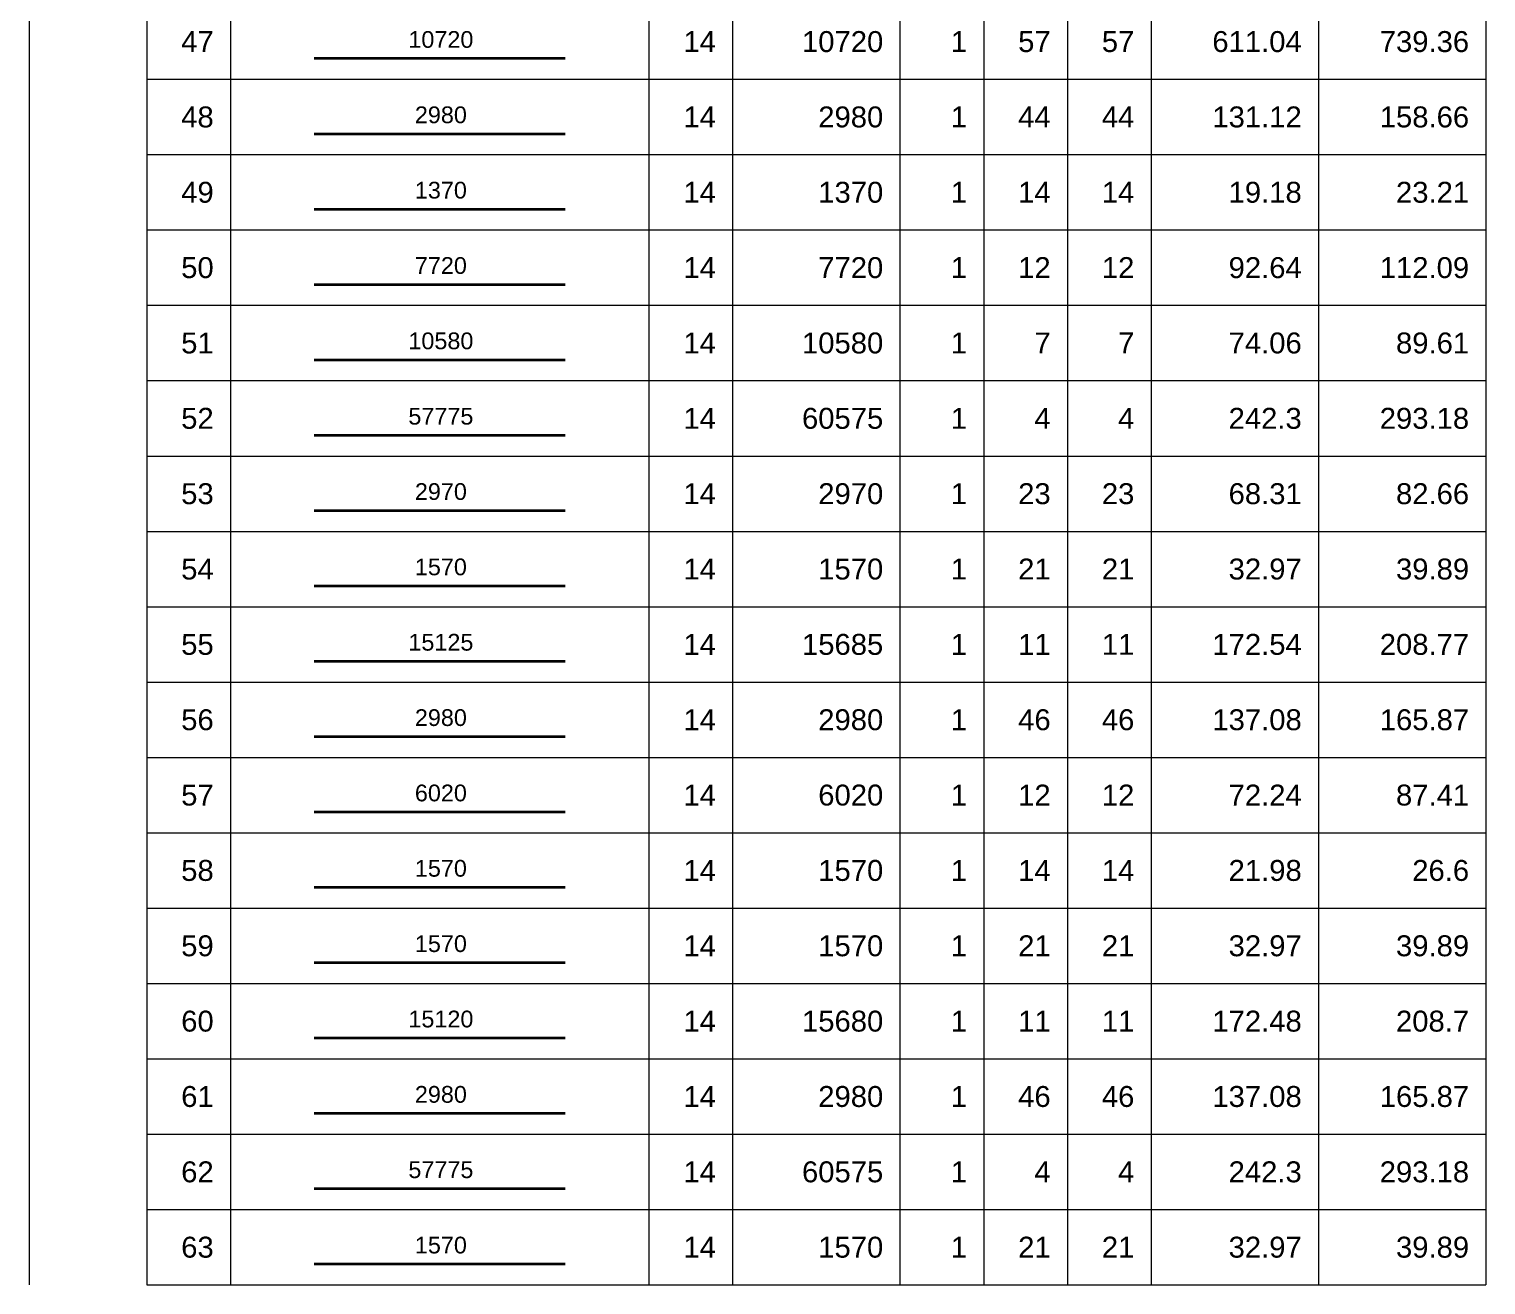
# Model space of a CAD drawing. Header units: millimetres. Extents: x -179076 to 505271, y -26127 to 124331.
# Drawn here: x -33775 to -16370, y 64773 to 79772 of the extents above; entities that cross this region are included whole.
import ezdxf
from ezdxf.enums import TextEntityAlignment as Align

# ---------------------------------------------------------------- set-up
doc = ezdxf.new("R2010")
doc.units = ezdxf.units.MM
for name, color, linetype, lineweight in [('NDC_S_REBAR', 4, 'Continuous', 35), ('NDC_S_VN TEXT', 7, 'Continuous', 20), ('NDC_Table', 3, 'Continuous', 20)]:
    doc.layers.add(name, color=color, linetype=linetype, lineweight=lineweight)
doc.styles.add('ARIAL', font='arial.ttf', dxfattribs={"width": 0.8})

# ---------------------------------------------------------------- blocks, each defined once
blk = doc.blocks.new('dang01')
at = {"layer": 'NDC_S_REBAR'}
blk.add_line((3405, -650), (6405, -650), dxfattribs=at)
at = {"layer": 'NDC_Table'}
for p, q in [((0, 0), (0, -900)), ((1405, 0), (1405, -900)), ((2405, 0), (2405, -900)), ((7405, 0), (7405, -900)), ((8405, 0), (8405, -900)), ((10405, 0), (10405, -900)), ((11405, 0), (11405, -900)), ((12405, 0), (12405, -900)), ((13405, 0), (13405, -900)), ((15405, 0), (15405, -900)), ((17405, 0), (17405, -900)), ((1405, -900), (17405, -900))]:
    blk.add_line(p, q, dxfattribs=at)
at = {"layer": 'NDC_S_VN TEXT', "style": 'ARIAL'}
for p in [(2205, -450), (8205, -450), (10205, -450), (11205, -450), (12205, -450), (13205, -450), (15205, -450), (17205, -450)]:
    blk.add_attdef('D03', text='', height=250, dxfattribs=at).set_placement(p, align=Align.MIDDLE_RIGHT)
blk.add_attdef('00000000', text='', height=200, dxfattribs=at).set_placement((4920, -425), align=Align.MIDDLE_CENTER)

msp = doc.modelspace()

# ---------------------------------------------------------------- block references
at = {"layer": 'NDC_Table'}
ref = msp.add_blockref('dang01', (-33774.8, 80073.4), dxfattribs=at)
ref.add_attrib('D03', '47', dxfattribs={"layer": 'NDC_S_VN TEXT', "height": 250, "style": 'ARIAL'}).set_placement((-31569.5, 79623.4), align=Align.MIDDLE_RIGHT)
ref.add_attrib('00000000', '10720', dxfattribs={"layer": 'NDC_S_VN TEXT', "height": 200, "style": 'ARIAL'}).set_placement((-28855.2, 79648.7), align=Align.MIDDLE_CENTER)
ref.add_attrib('D03', '14', dxfattribs={"layer": 'NDC_S_VN TEXT', "height": 250, "style": 'ARIAL'}).set_placement((-25569.5, 79623.4), align=Align.MIDDLE_RIGHT)
ref.add_attrib('D03', '10720', dxfattribs={"layer": 'NDC_S_VN TEXT', "height": 250, "style": 'ARIAL'}).set_placement((-23569.5, 79623.4), align=Align.MIDDLE_RIGHT)
ref.add_attrib('D03', '1', dxfattribs={"layer": 'NDC_S_VN TEXT', "height": 250, "style": 'ARIAL'}).set_placement((-22569.5, 79623.4), align=Align.MIDDLE_RIGHT)
ref.add_attrib('D03', '57', dxfattribs={"layer": 'NDC_S_VN TEXT', "height": 250, "style": 'ARIAL'}).set_placement((-21569.5, 79623.4), align=Align.MIDDLE_RIGHT)
ref.add_attrib('D03', '57', dxfattribs={"layer": 'NDC_S_VN TEXT', "height": 250, "style": 'ARIAL'}).set_placement((-20569.5, 79623.7), align=Align.MIDDLE_RIGHT)
ref.add_attrib('D03', '611.04', dxfattribs={"layer": 'NDC_S_VN TEXT', "height": 250, "style": 'ARIAL'}).set_placement((-18569.5, 79623.4), align=Align.MIDDLE_RIGHT)
ref.add_attrib('D03', '739.36', dxfattribs={"layer": 'NDC_S_VN TEXT', "height": 250, "style": 'ARIAL'}).set_placement((-16569.5, 79623.4), align=Align.MIDDLE_RIGHT)
ref = msp.add_blockref('dang01', (-33774.8, 79173.4), dxfattribs=at)
ref.add_attrib('D03', '48', dxfattribs={"layer": 'NDC_S_VN TEXT', "height": 250, "style": 'ARIAL'}).set_placement((-31569.5, 78723.4), align=Align.MIDDLE_RIGHT)
ref.add_attrib('00000000', '2980', dxfattribs={"layer": 'NDC_S_VN TEXT', "height": 200, "style": 'ARIAL'}).set_placement((-28855.2, 78748.7), align=Align.MIDDLE_CENTER)
ref.add_attrib('D03', '14', dxfattribs={"layer": 'NDC_S_VN TEXT', "height": 250, "style": 'ARIAL'}).set_placement((-25569.5, 78723.4), align=Align.MIDDLE_RIGHT)
ref.add_attrib('D03', '2980', dxfattribs={"layer": 'NDC_S_VN TEXT', "height": 250, "style": 'ARIAL'}).set_placement((-23569.5, 78723.4), align=Align.MIDDLE_RIGHT)
ref.add_attrib('D03', '1', dxfattribs={"layer": 'NDC_S_VN TEXT', "height": 250, "style": 'ARIAL'}).set_placement((-22569.5, 78723.4), align=Align.MIDDLE_RIGHT)
ref.add_attrib('D03', '44', dxfattribs={"layer": 'NDC_S_VN TEXT', "height": 250, "style": 'ARIAL'}).set_placement((-21569.5, 78723.4), align=Align.MIDDLE_RIGHT)
ref.add_attrib('D03', '44', dxfattribs={"layer": 'NDC_S_VN TEXT', "height": 250, "style": 'ARIAL'}).set_placement((-20569.5, 78723.7), align=Align.MIDDLE_RIGHT)
ref.add_attrib('D03', '131.12', dxfattribs={"layer": 'NDC_S_VN TEXT', "height": 250, "style": 'ARIAL'}).set_placement((-18569.5, 78723.4), align=Align.MIDDLE_RIGHT)
ref.add_attrib('D03', '158.66', dxfattribs={"layer": 'NDC_S_VN TEXT', "height": 250, "style": 'ARIAL'}).set_placement((-16569.5, 78723.4), align=Align.MIDDLE_RIGHT)
ref = msp.add_blockref('dang01', (-33774.8, 78273.4), dxfattribs=at)
ref.add_attrib('D03', '49', dxfattribs={"layer": 'NDC_S_VN TEXT', "height": 250, "style": 'ARIAL'}).set_placement((-31569.5, 77823.4), align=Align.MIDDLE_RIGHT)
ref.add_attrib('00000000', '1370', dxfattribs={"layer": 'NDC_S_VN TEXT', "height": 200, "style": 'ARIAL'}).set_placement((-28855.2, 77848.7), align=Align.MIDDLE_CENTER)
ref.add_attrib('D03', '14', dxfattribs={"layer": 'NDC_S_VN TEXT', "height": 250, "style": 'ARIAL'}).set_placement((-25569.5, 77823.4), align=Align.MIDDLE_RIGHT)
ref.add_attrib('D03', '1370', dxfattribs={"layer": 'NDC_S_VN TEXT', "height": 250, "style": 'ARIAL'}).set_placement((-23569.5, 77823.4), align=Align.MIDDLE_RIGHT)
ref.add_attrib('D03', '1', dxfattribs={"layer": 'NDC_S_VN TEXT', "height": 250, "style": 'ARIAL'}).set_placement((-22569.5, 77823.4), align=Align.MIDDLE_RIGHT)
ref.add_attrib('D03', '14', dxfattribs={"layer": 'NDC_S_VN TEXT', "height": 250, "style": 'ARIAL'}).set_placement((-21569.5, 77823.4), align=Align.MIDDLE_RIGHT)
ref.add_attrib('D03', '14', dxfattribs={"layer": 'NDC_S_VN TEXT', "height": 250, "style": 'ARIAL'}).set_placement((-20569.5, 77823.7), align=Align.MIDDLE_RIGHT)
ref.add_attrib('D03', '19.18', dxfattribs={"layer": 'NDC_S_VN TEXT', "height": 250, "style": 'ARIAL'}).set_placement((-18569.5, 77823.4), align=Align.MIDDLE_RIGHT)
ref.add_attrib('D03', '23.21', dxfattribs={"layer": 'NDC_S_VN TEXT', "height": 250, "style": 'ARIAL'}).set_placement((-16569.5, 77823.4), align=Align.MIDDLE_RIGHT)
ref = msp.add_blockref('dang01', (-33774.8, 77373.4), dxfattribs=at)
ref.add_attrib('D03', '50', dxfattribs={"layer": 'NDC_S_VN TEXT', "height": 250, "style": 'ARIAL'}).set_placement((-31569.5, 76923.4), align=Align.MIDDLE_RIGHT)
ref.add_attrib('00000000', '7720', dxfattribs={"layer": 'NDC_S_VN TEXT', "height": 200, "style": 'ARIAL'}).set_placement((-28855.2, 76948.7), align=Align.MIDDLE_CENTER)
ref.add_attrib('D03', '14', dxfattribs={"layer": 'NDC_S_VN TEXT', "height": 250, "style": 'ARIAL'}).set_placement((-25569.5, 76923.4), align=Align.MIDDLE_RIGHT)
ref.add_attrib('D03', '7720', dxfattribs={"layer": 'NDC_S_VN TEXT', "height": 250, "style": 'ARIAL'}).set_placement((-23569.5, 76923.4), align=Align.MIDDLE_RIGHT)
ref.add_attrib('D03', '1', dxfattribs={"layer": 'NDC_S_VN TEXT', "height": 250, "style": 'ARIAL'}).set_placement((-22569.5, 76923.4), align=Align.MIDDLE_RIGHT)
ref.add_attrib('D03', '12', dxfattribs={"layer": 'NDC_S_VN TEXT', "height": 250, "style": 'ARIAL'}).set_placement((-21569.5, 76923.4), align=Align.MIDDLE_RIGHT)
ref.add_attrib('D03', '12', dxfattribs={"layer": 'NDC_S_VN TEXT', "height": 250, "style": 'ARIAL'}).set_placement((-20569.5, 76923.7), align=Align.MIDDLE_RIGHT)
ref.add_attrib('D03', '92.64', dxfattribs={"layer": 'NDC_S_VN TEXT', "height": 250, "style": 'ARIAL'}).set_placement((-18569.5, 76923.4), align=Align.MIDDLE_RIGHT)
ref.add_attrib('D03', '112.09', dxfattribs={"layer": 'NDC_S_VN TEXT', "height": 250, "style": 'ARIAL'}).set_placement((-16569.5, 76923.4), align=Align.MIDDLE_RIGHT)
ref = msp.add_blockref('dang01', (-33774.8, 76473.4), dxfattribs=at)
ref.add_attrib('D03', '51', dxfattribs={"layer": 'NDC_S_VN TEXT', "height": 250, "style": 'ARIAL'}).set_placement((-31569.5, 76023.4), align=Align.MIDDLE_RIGHT)
ref.add_attrib('00000000', '10580', dxfattribs={"layer": 'NDC_S_VN TEXT', "height": 200, "style": 'ARIAL'}).set_placement((-28855.2, 76048.7), align=Align.MIDDLE_CENTER)
ref.add_attrib('D03', '14', dxfattribs={"layer": 'NDC_S_VN TEXT', "height": 250, "style": 'ARIAL'}).set_placement((-25569.5, 76023.4), align=Align.MIDDLE_RIGHT)
ref.add_attrib('D03', '10580', dxfattribs={"layer": 'NDC_S_VN TEXT', "height": 250, "style": 'ARIAL'}).set_placement((-23569.5, 76023.4), align=Align.MIDDLE_RIGHT)
ref.add_attrib('D03', '1', dxfattribs={"layer": 'NDC_S_VN TEXT', "height": 250, "style": 'ARIAL'}).set_placement((-22569.5, 76023.4), align=Align.MIDDLE_RIGHT)
ref.add_attrib('D03', '7', dxfattribs={"layer": 'NDC_S_VN TEXT', "height": 250, "style": 'ARIAL'}).set_placement((-21569.5, 76023.4), align=Align.MIDDLE_RIGHT)
ref.add_attrib('D03', '7', dxfattribs={"layer": 'NDC_S_VN TEXT', "height": 250, "style": 'ARIAL'}).set_placement((-20569.5, 76023.7), align=Align.MIDDLE_RIGHT)
ref.add_attrib('D03', '74.06', dxfattribs={"layer": 'NDC_S_VN TEXT', "height": 250, "style": 'ARIAL'}).set_placement((-18569.5, 76023.4), align=Align.MIDDLE_RIGHT)
ref.add_attrib('D03', '89.61', dxfattribs={"layer": 'NDC_S_VN TEXT', "height": 250, "style": 'ARIAL'}).set_placement((-16569.5, 76023.4), align=Align.MIDDLE_RIGHT)
ref = msp.add_blockref('dang01', (-33774.8, 75573.4), dxfattribs=at)
ref.add_attrib('D03', '52', dxfattribs={"layer": 'NDC_S_VN TEXT', "height": 250, "style": 'ARIAL'}).set_placement((-31569.5, 75123.4), align=Align.MIDDLE_RIGHT)
ref.add_attrib('00000000', '57775', dxfattribs={"layer": 'NDC_S_VN TEXT', "height": 200, "style": 'ARIAL'}).set_placement((-28855.2, 75148.7), align=Align.MIDDLE_CENTER)
ref.add_attrib('D03', '14', dxfattribs={"layer": 'NDC_S_VN TEXT', "height": 250, "style": 'ARIAL'}).set_placement((-25569.5, 75123.4), align=Align.MIDDLE_RIGHT)
ref.add_attrib('D03', '60575', dxfattribs={"layer": 'NDC_S_VN TEXT', "height": 250, "style": 'ARIAL'}).set_placement((-23569.5, 75123.4), align=Align.MIDDLE_RIGHT)
ref.add_attrib('D03', '1', dxfattribs={"layer": 'NDC_S_VN TEXT', "height": 250, "style": 'ARIAL'}).set_placement((-22569.5, 75123.4), align=Align.MIDDLE_RIGHT)
ref.add_attrib('D03', '4', dxfattribs={"layer": 'NDC_S_VN TEXT', "height": 250, "style": 'ARIAL'}).set_placement((-21569.5, 75123.4), align=Align.MIDDLE_RIGHT)
ref.add_attrib('D03', '4', dxfattribs={"layer": 'NDC_S_VN TEXT', "height": 250, "style": 'ARIAL'}).set_placement((-20569.5, 75123.7), align=Align.MIDDLE_RIGHT)
ref.add_attrib('D03', '242.3', dxfattribs={"layer": 'NDC_S_VN TEXT', "height": 250, "style": 'ARIAL'}).set_placement((-18569.5, 75123.4), align=Align.MIDDLE_RIGHT)
ref.add_attrib('D03', '293.18', dxfattribs={"layer": 'NDC_S_VN TEXT', "height": 250, "style": 'ARIAL'}).set_placement((-16569.5, 75123.4), align=Align.MIDDLE_RIGHT)
ref = msp.add_blockref('dang01', (-33774.8, 74673.4), dxfattribs=at)
ref.add_attrib('D03', '53', dxfattribs={"layer": 'NDC_S_VN TEXT', "height": 250, "style": 'ARIAL'}).set_placement((-31569.5, 74223.4), align=Align.MIDDLE_RIGHT)
ref.add_attrib('00000000', '2970', dxfattribs={"layer": 'NDC_S_VN TEXT', "height": 200, "style": 'ARIAL'}).set_placement((-28855.2, 74248.7), align=Align.MIDDLE_CENTER)
ref.add_attrib('D03', '14', dxfattribs={"layer": 'NDC_S_VN TEXT', "height": 250, "style": 'ARIAL'}).set_placement((-25569.5, 74223.4), align=Align.MIDDLE_RIGHT)
ref.add_attrib('D03', '2970', dxfattribs={"layer": 'NDC_S_VN TEXT', "height": 250, "style": 'ARIAL'}).set_placement((-23569.5, 74223.4), align=Align.MIDDLE_RIGHT)
ref.add_attrib('D03', '1', dxfattribs={"layer": 'NDC_S_VN TEXT', "height": 250, "style": 'ARIAL'}).set_placement((-22569.5, 74223.4), align=Align.MIDDLE_RIGHT)
ref.add_attrib('D03', '23', dxfattribs={"layer": 'NDC_S_VN TEXT', "height": 250, "style": 'ARIAL'}).set_placement((-21569.5, 74223.4), align=Align.MIDDLE_RIGHT)
ref.add_attrib('D03', '23', dxfattribs={"layer": 'NDC_S_VN TEXT', "height": 250, "style": 'ARIAL'}).set_placement((-20569.5, 74223.7), align=Align.MIDDLE_RIGHT)
ref.add_attrib('D03', '68.31', dxfattribs={"layer": 'NDC_S_VN TEXT', "height": 250, "style": 'ARIAL'}).set_placement((-18569.5, 74223.4), align=Align.MIDDLE_RIGHT)
ref.add_attrib('D03', '82.66', dxfattribs={"layer": 'NDC_S_VN TEXT', "height": 250, "style": 'ARIAL'}).set_placement((-16569.5, 74223.4), align=Align.MIDDLE_RIGHT)
ref = msp.add_blockref('dang01', (-33774.8, 73773.4), dxfattribs=at)
ref.add_attrib('D03', '54', dxfattribs={"layer": 'NDC_S_VN TEXT', "height": 250, "style": 'ARIAL'}).set_placement((-31569.5, 73323.4), align=Align.MIDDLE_RIGHT)
ref.add_attrib('00000000', '1570', dxfattribs={"layer": 'NDC_S_VN TEXT', "height": 200, "style": 'ARIAL'}).set_placement((-28855.2, 73348.7), align=Align.MIDDLE_CENTER)
ref.add_attrib('D03', '14', dxfattribs={"layer": 'NDC_S_VN TEXT', "height": 250, "style": 'ARIAL'}).set_placement((-25569.5, 73323.4), align=Align.MIDDLE_RIGHT)
ref.add_attrib('D03', '1570', dxfattribs={"layer": 'NDC_S_VN TEXT', "height": 250, "style": 'ARIAL'}).set_placement((-23569.5, 73323.4), align=Align.MIDDLE_RIGHT)
ref.add_attrib('D03', '1', dxfattribs={"layer": 'NDC_S_VN TEXT', "height": 250, "style": 'ARIAL'}).set_placement((-22569.5, 73323.4), align=Align.MIDDLE_RIGHT)
ref.add_attrib('D03', '21', dxfattribs={"layer": 'NDC_S_VN TEXT', "height": 250, "style": 'ARIAL'}).set_placement((-21569.5, 73323.4), align=Align.MIDDLE_RIGHT)
ref.add_attrib('D03', '21', dxfattribs={"layer": 'NDC_S_VN TEXT', "height": 250, "style": 'ARIAL'}).set_placement((-20569.5, 73323.7), align=Align.MIDDLE_RIGHT)
ref.add_attrib('D03', '32.97', dxfattribs={"layer": 'NDC_S_VN TEXT', "height": 250, "style": 'ARIAL'}).set_placement((-18569.5, 73323.4), align=Align.MIDDLE_RIGHT)
ref.add_attrib('D03', '39.89', dxfattribs={"layer": 'NDC_S_VN TEXT', "height": 250, "style": 'ARIAL'}).set_placement((-16569.5, 73323.4), align=Align.MIDDLE_RIGHT)
ref = msp.add_blockref('dang01', (-33774.8, 72873.4), dxfattribs=at)
ref.add_attrib('D03', '55', dxfattribs={"layer": 'NDC_S_VN TEXT', "height": 250, "style": 'ARIAL'}).set_placement((-31569.5, 72423.4), align=Align.MIDDLE_RIGHT)
ref.add_attrib('00000000', '15125', dxfattribs={"layer": 'NDC_S_VN TEXT', "height": 200, "style": 'ARIAL'}).set_placement((-28855.2, 72448.7), align=Align.MIDDLE_CENTER)
ref.add_attrib('D03', '14', dxfattribs={"layer": 'NDC_S_VN TEXT', "height": 250, "style": 'ARIAL'}).set_placement((-25569.5, 72423.4), align=Align.MIDDLE_RIGHT)
ref.add_attrib('D03', '15685', dxfattribs={"layer": 'NDC_S_VN TEXT', "height": 250, "style": 'ARIAL'}).set_placement((-23569.5, 72423.4), align=Align.MIDDLE_RIGHT)
ref.add_attrib('D03', '1', dxfattribs={"layer": 'NDC_S_VN TEXT', "height": 250, "style": 'ARIAL'}).set_placement((-22569.5, 72423.4), align=Align.MIDDLE_RIGHT)
ref.add_attrib('D03', '11', dxfattribs={"layer": 'NDC_S_VN TEXT', "height": 250, "style": 'ARIAL'}).set_placement((-21569.5, 72423.4), align=Align.MIDDLE_RIGHT)
ref.add_attrib('D03', '11', dxfattribs={"layer": 'NDC_S_VN TEXT', "height": 250, "style": 'ARIAL'}).set_placement((-20569.5, 72423.7), align=Align.MIDDLE_RIGHT)
ref.add_attrib('D03', '172.54', dxfattribs={"layer": 'NDC_S_VN TEXT', "height": 250, "style": 'ARIAL'}).set_placement((-18569.5, 72423.4), align=Align.MIDDLE_RIGHT)
ref.add_attrib('D03', '208.77', dxfattribs={"layer": 'NDC_S_VN TEXT', "height": 250, "style": 'ARIAL'}).set_placement((-16569.5, 72423.4), align=Align.MIDDLE_RIGHT)
ref = msp.add_blockref('dang01', (-33774.8, 71973.4), dxfattribs=at)
ref.add_attrib('D03', '56', dxfattribs={"layer": 'NDC_S_VN TEXT', "height": 250, "style": 'ARIAL'}).set_placement((-31569.5, 71523.4), align=Align.MIDDLE_RIGHT)
ref.add_attrib('00000000', '2980', dxfattribs={"layer": 'NDC_S_VN TEXT', "height": 200, "style": 'ARIAL'}).set_placement((-28855.2, 71548.7), align=Align.MIDDLE_CENTER)
ref.add_attrib('D03', '14', dxfattribs={"layer": 'NDC_S_VN TEXT', "height": 250, "style": 'ARIAL'}).set_placement((-25569.5, 71523.4), align=Align.MIDDLE_RIGHT)
ref.add_attrib('D03', '2980', dxfattribs={"layer": 'NDC_S_VN TEXT', "height": 250, "style": 'ARIAL'}).set_placement((-23569.5, 71523.4), align=Align.MIDDLE_RIGHT)
ref.add_attrib('D03', '1', dxfattribs={"layer": 'NDC_S_VN TEXT', "height": 250, "style": 'ARIAL'}).set_placement((-22569.5, 71523.4), align=Align.MIDDLE_RIGHT)
ref.add_attrib('D03', '46', dxfattribs={"layer": 'NDC_S_VN TEXT', "height": 250, "style": 'ARIAL'}).set_placement((-21569.5, 71523.4), align=Align.MIDDLE_RIGHT)
ref.add_attrib('D03', '46', dxfattribs={"layer": 'NDC_S_VN TEXT', "height": 250, "style": 'ARIAL'}).set_placement((-20569.5, 71523.7), align=Align.MIDDLE_RIGHT)
ref.add_attrib('D03', '137.08', dxfattribs={"layer": 'NDC_S_VN TEXT', "height": 250, "style": 'ARIAL'}).set_placement((-18569.5, 71523.4), align=Align.MIDDLE_RIGHT)
ref.add_attrib('D03', '165.87', dxfattribs={"layer": 'NDC_S_VN TEXT', "height": 250, "style": 'ARIAL'}).set_placement((-16569.5, 71523.4), align=Align.MIDDLE_RIGHT)
ref = msp.add_blockref('dang01', (-33774.8, 71073.4), dxfattribs=at)
ref.add_attrib('D03', '57', dxfattribs={"layer": 'NDC_S_VN TEXT', "height": 250, "style": 'ARIAL'}).set_placement((-31569.5, 70623.4), align=Align.MIDDLE_RIGHT)
ref.add_attrib('00000000', '6020', dxfattribs={"layer": 'NDC_S_VN TEXT', "height": 200, "style": 'ARIAL'}).set_placement((-28855.2, 70648.7), align=Align.MIDDLE_CENTER)
ref.add_attrib('D03', '14', dxfattribs={"layer": 'NDC_S_VN TEXT', "height": 250, "style": 'ARIAL'}).set_placement((-25569.5, 70623.4), align=Align.MIDDLE_RIGHT)
ref.add_attrib('D03', '6020', dxfattribs={"layer": 'NDC_S_VN TEXT', "height": 250, "style": 'ARIAL'}).set_placement((-23569.5, 70623.4), align=Align.MIDDLE_RIGHT)
ref.add_attrib('D03', '1', dxfattribs={"layer": 'NDC_S_VN TEXT', "height": 250, "style": 'ARIAL'}).set_placement((-22569.5, 70623.4), align=Align.MIDDLE_RIGHT)
ref.add_attrib('D03', '12', dxfattribs={"layer": 'NDC_S_VN TEXT', "height": 250, "style": 'ARIAL'}).set_placement((-21569.5, 70623.4), align=Align.MIDDLE_RIGHT)
ref.add_attrib('D03', '12', dxfattribs={"layer": 'NDC_S_VN TEXT', "height": 250, "style": 'ARIAL'}).set_placement((-20569.5, 70623.7), align=Align.MIDDLE_RIGHT)
ref.add_attrib('D03', '72.24', dxfattribs={"layer": 'NDC_S_VN TEXT', "height": 250, "style": 'ARIAL'}).set_placement((-18569.5, 70623.4), align=Align.MIDDLE_RIGHT)
ref.add_attrib('D03', '87.41', dxfattribs={"layer": 'NDC_S_VN TEXT', "height": 250, "style": 'ARIAL'}).set_placement((-16569.5, 70623.4), align=Align.MIDDLE_RIGHT)
ref = msp.add_blockref('dang01', (-33774.8, 70173.4), dxfattribs=at)
ref.add_attrib('D03', '58', dxfattribs={"layer": 'NDC_S_VN TEXT', "height": 250, "style": 'ARIAL'}).set_placement((-31569.5, 69723.4), align=Align.MIDDLE_RIGHT)
ref.add_attrib('00000000', '1570', dxfattribs={"layer": 'NDC_S_VN TEXT', "height": 200, "style": 'ARIAL'}).set_placement((-28855.2, 69748.7), align=Align.MIDDLE_CENTER)
ref.add_attrib('D03', '14', dxfattribs={"layer": 'NDC_S_VN TEXT', "height": 250, "style": 'ARIAL'}).set_placement((-25569.5, 69723.4), align=Align.MIDDLE_RIGHT)
ref.add_attrib('D03', '1570', dxfattribs={"layer": 'NDC_S_VN TEXT', "height": 250, "style": 'ARIAL'}).set_placement((-23569.5, 69723.4), align=Align.MIDDLE_RIGHT)
ref.add_attrib('D03', '1', dxfattribs={"layer": 'NDC_S_VN TEXT', "height": 250, "style": 'ARIAL'}).set_placement((-22569.5, 69723.4), align=Align.MIDDLE_RIGHT)
ref.add_attrib('D03', '14', dxfattribs={"layer": 'NDC_S_VN TEXT', "height": 250, "style": 'ARIAL'}).set_placement((-21569.5, 69723.4), align=Align.MIDDLE_RIGHT)
ref.add_attrib('D03', '14', dxfattribs={"layer": 'NDC_S_VN TEXT', "height": 250, "style": 'ARIAL'}).set_placement((-20569.5, 69723.7), align=Align.MIDDLE_RIGHT)
ref.add_attrib('D03', '21.98', dxfattribs={"layer": 'NDC_S_VN TEXT', "height": 250, "style": 'ARIAL'}).set_placement((-18569.5, 69723.4), align=Align.MIDDLE_RIGHT)
ref.add_attrib('D03', '26.6', dxfattribs={"layer": 'NDC_S_VN TEXT', "height": 250, "style": 'ARIAL'}).set_placement((-16569.5, 69723.4), align=Align.MIDDLE_RIGHT)
ref = msp.add_blockref('dang01', (-33774.8, 69273.4), dxfattribs=at)
ref.add_attrib('D03', '59', dxfattribs={"layer": 'NDC_S_VN TEXT', "height": 250, "style": 'ARIAL'}).set_placement((-31569.5, 68823.4), align=Align.MIDDLE_RIGHT)
ref.add_attrib('00000000', '1570', dxfattribs={"layer": 'NDC_S_VN TEXT', "height": 200, "style": 'ARIAL'}).set_placement((-28855.2, 68848.7), align=Align.MIDDLE_CENTER)
ref.add_attrib('D03', '14', dxfattribs={"layer": 'NDC_S_VN TEXT', "height": 250, "style": 'ARIAL'}).set_placement((-25569.5, 68823.4), align=Align.MIDDLE_RIGHT)
ref.add_attrib('D03', '1570', dxfattribs={"layer": 'NDC_S_VN TEXT', "height": 250, "style": 'ARIAL'}).set_placement((-23569.5, 68823.4), align=Align.MIDDLE_RIGHT)
ref.add_attrib('D03', '1', dxfattribs={"layer": 'NDC_S_VN TEXT', "height": 250, "style": 'ARIAL'}).set_placement((-22569.5, 68823.4), align=Align.MIDDLE_RIGHT)
ref.add_attrib('D03', '21', dxfattribs={"layer": 'NDC_S_VN TEXT', "height": 250, "style": 'ARIAL'}).set_placement((-21569.5, 68823.4), align=Align.MIDDLE_RIGHT)
ref.add_attrib('D03', '21', dxfattribs={"layer": 'NDC_S_VN TEXT', "height": 250, "style": 'ARIAL'}).set_placement((-20569.5, 68823.7), align=Align.MIDDLE_RIGHT)
ref.add_attrib('D03', '32.97', dxfattribs={"layer": 'NDC_S_VN TEXT', "height": 250, "style": 'ARIAL'}).set_placement((-18569.5, 68823.4), align=Align.MIDDLE_RIGHT)
ref.add_attrib('D03', '39.89', dxfattribs={"layer": 'NDC_S_VN TEXT', "height": 250, "style": 'ARIAL'}).set_placement((-16569.5, 68823.4), align=Align.MIDDLE_RIGHT)
ref = msp.add_blockref('dang01', (-33774.8, 68373.4), dxfattribs=at)
ref.add_attrib('D03', '60', dxfattribs={"layer": 'NDC_S_VN TEXT', "height": 250, "style": 'ARIAL'}).set_placement((-31569.5, 67923.4), align=Align.MIDDLE_RIGHT)
ref.add_attrib('00000000', '15120', dxfattribs={"layer": 'NDC_S_VN TEXT', "height": 200, "style": 'ARIAL'}).set_placement((-28855.2, 67948.7), align=Align.MIDDLE_CENTER)
ref.add_attrib('D03', '14', dxfattribs={"layer": 'NDC_S_VN TEXT', "height": 250, "style": 'ARIAL'}).set_placement((-25569.5, 67923.4), align=Align.MIDDLE_RIGHT)
ref.add_attrib('D03', '15680', dxfattribs={"layer": 'NDC_S_VN TEXT', "height": 250, "style": 'ARIAL'}).set_placement((-23569.5, 67923.4), align=Align.MIDDLE_RIGHT)
ref.add_attrib('D03', '1', dxfattribs={"layer": 'NDC_S_VN TEXT', "height": 250, "style": 'ARIAL'}).set_placement((-22569.5, 67923.4), align=Align.MIDDLE_RIGHT)
ref.add_attrib('D03', '11', dxfattribs={"layer": 'NDC_S_VN TEXT', "height": 250, "style": 'ARIAL'}).set_placement((-21569.5, 67923.4), align=Align.MIDDLE_RIGHT)
ref.add_attrib('D03', '11', dxfattribs={"layer": 'NDC_S_VN TEXT', "height": 250, "style": 'ARIAL'}).set_placement((-20569.5, 67923.7), align=Align.MIDDLE_RIGHT)
ref.add_attrib('D03', '172.48', dxfattribs={"layer": 'NDC_S_VN TEXT', "height": 250, "style": 'ARIAL'}).set_placement((-18569.5, 67923.4), align=Align.MIDDLE_RIGHT)
ref.add_attrib('D03', '208.7', dxfattribs={"layer": 'NDC_S_VN TEXT', "height": 250, "style": 'ARIAL'}).set_placement((-16569.5, 67923.4), align=Align.MIDDLE_RIGHT)
ref = msp.add_blockref('dang01', (-33774.8, 67473.4), dxfattribs=at)
ref.add_attrib('D03', '61', dxfattribs={"layer": 'NDC_S_VN TEXT', "height": 250, "style": 'ARIAL'}).set_placement((-31569.5, 67023.4), align=Align.MIDDLE_RIGHT)
ref.add_attrib('00000000', '2980', dxfattribs={"layer": 'NDC_S_VN TEXT', "height": 200, "style": 'ARIAL'}).set_placement((-28855.2, 67048.7), align=Align.MIDDLE_CENTER)
ref.add_attrib('D03', '14', dxfattribs={"layer": 'NDC_S_VN TEXT', "height": 250, "style": 'ARIAL'}).set_placement((-25569.5, 67023.4), align=Align.MIDDLE_RIGHT)
ref.add_attrib('D03', '2980', dxfattribs={"layer": 'NDC_S_VN TEXT', "height": 250, "style": 'ARIAL'}).set_placement((-23569.5, 67023.4), align=Align.MIDDLE_RIGHT)
ref.add_attrib('D03', '1', dxfattribs={"layer": 'NDC_S_VN TEXT', "height": 250, "style": 'ARIAL'}).set_placement((-22569.5, 67023.4), align=Align.MIDDLE_RIGHT)
ref.add_attrib('D03', '46', dxfattribs={"layer": 'NDC_S_VN TEXT', "height": 250, "style": 'ARIAL'}).set_placement((-21569.5, 67023.4), align=Align.MIDDLE_RIGHT)
ref.add_attrib('D03', '46', dxfattribs={"layer": 'NDC_S_VN TEXT', "height": 250, "style": 'ARIAL'}).set_placement((-20569.5, 67023.7), align=Align.MIDDLE_RIGHT)
ref.add_attrib('D03', '137.08', dxfattribs={"layer": 'NDC_S_VN TEXT', "height": 250, "style": 'ARIAL'}).set_placement((-18569.5, 67023.4), align=Align.MIDDLE_RIGHT)
ref.add_attrib('D03', '165.87', dxfattribs={"layer": 'NDC_S_VN TEXT', "height": 250, "style": 'ARIAL'}).set_placement((-16569.5, 67023.4), align=Align.MIDDLE_RIGHT)
ref = msp.add_blockref('dang01', (-33774.8, 66573.4), dxfattribs=at)
ref.add_attrib('D03', '62', dxfattribs={"layer": 'NDC_S_VN TEXT', "height": 250, "style": 'ARIAL'}).set_placement((-31569.5, 66123.4), align=Align.MIDDLE_RIGHT)
ref.add_attrib('00000000', '57775', dxfattribs={"layer": 'NDC_S_VN TEXT', "height": 200, "style": 'ARIAL'}).set_placement((-28855.2, 66148.7), align=Align.MIDDLE_CENTER)
ref.add_attrib('D03', '14', dxfattribs={"layer": 'NDC_S_VN TEXT', "height": 250, "style": 'ARIAL'}).set_placement((-25569.5, 66123.4), align=Align.MIDDLE_RIGHT)
ref.add_attrib('D03', '60575', dxfattribs={"layer": 'NDC_S_VN TEXT', "height": 250, "style": 'ARIAL'}).set_placement((-23569.5, 66123.4), align=Align.MIDDLE_RIGHT)
ref.add_attrib('D03', '1', dxfattribs={"layer": 'NDC_S_VN TEXT', "height": 250, "style": 'ARIAL'}).set_placement((-22569.5, 66123.4), align=Align.MIDDLE_RIGHT)
ref.add_attrib('D03', '4', dxfattribs={"layer": 'NDC_S_VN TEXT', "height": 250, "style": 'ARIAL'}).set_placement((-21569.5, 66123.4), align=Align.MIDDLE_RIGHT)
ref.add_attrib('D03', '4', dxfattribs={"layer": 'NDC_S_VN TEXT', "height": 250, "style": 'ARIAL'}).set_placement((-20569.5, 66123.7), align=Align.MIDDLE_RIGHT)
ref.add_attrib('D03', '242.3', dxfattribs={"layer": 'NDC_S_VN TEXT', "height": 250, "style": 'ARIAL'}).set_placement((-18569.5, 66123.4), align=Align.MIDDLE_RIGHT)
ref.add_attrib('D03', '293.18', dxfattribs={"layer": 'NDC_S_VN TEXT', "height": 250, "style": 'ARIAL'}).set_placement((-16569.5, 66123.4), align=Align.MIDDLE_RIGHT)
ref = msp.add_blockref('dang01', (-33774.8, 65673.4), dxfattribs=at)
ref.add_attrib('D03', '63', dxfattribs={"layer": 'NDC_S_VN TEXT', "height": 250, "style": 'ARIAL'}).set_placement((-31569.5, 65223.4), align=Align.MIDDLE_RIGHT)
ref.add_attrib('00000000', '1570', dxfattribs={"layer": 'NDC_S_VN TEXT', "height": 200, "style": 'ARIAL'}).set_placement((-28855.2, 65248.7), align=Align.MIDDLE_CENTER)
ref.add_attrib('D03', '14', dxfattribs={"layer": 'NDC_S_VN TEXT', "height": 250, "style": 'ARIAL'}).set_placement((-25569.5, 65223.4), align=Align.MIDDLE_RIGHT)
ref.add_attrib('D03', '1570', dxfattribs={"layer": 'NDC_S_VN TEXT', "height": 250, "style": 'ARIAL'}).set_placement((-23569.5, 65223.4), align=Align.MIDDLE_RIGHT)
ref.add_attrib('D03', '1', dxfattribs={"layer": 'NDC_S_VN TEXT', "height": 250, "style": 'ARIAL'}).set_placement((-22569.5, 65223.4), align=Align.MIDDLE_RIGHT)
ref.add_attrib('D03', '21', dxfattribs={"layer": 'NDC_S_VN TEXT', "height": 250, "style": 'ARIAL'}).set_placement((-21569.5, 65223.4), align=Align.MIDDLE_RIGHT)
ref.add_attrib('D03', '21', dxfattribs={"layer": 'NDC_S_VN TEXT', "height": 250, "style": 'ARIAL'}).set_placement((-20569.5, 65223.7), align=Align.MIDDLE_RIGHT)
ref.add_attrib('D03', '32.97', dxfattribs={"layer": 'NDC_S_VN TEXT', "height": 250, "style": 'ARIAL'}).set_placement((-18569.5, 65223.4), align=Align.MIDDLE_RIGHT)
ref.add_attrib('D03', '39.89', dxfattribs={"layer": 'NDC_S_VN TEXT', "height": 250, "style": 'ARIAL'}).set_placement((-16569.5, 65223.4), align=Align.MIDDLE_RIGHT)

doc.saveas('drawing.dxf')
